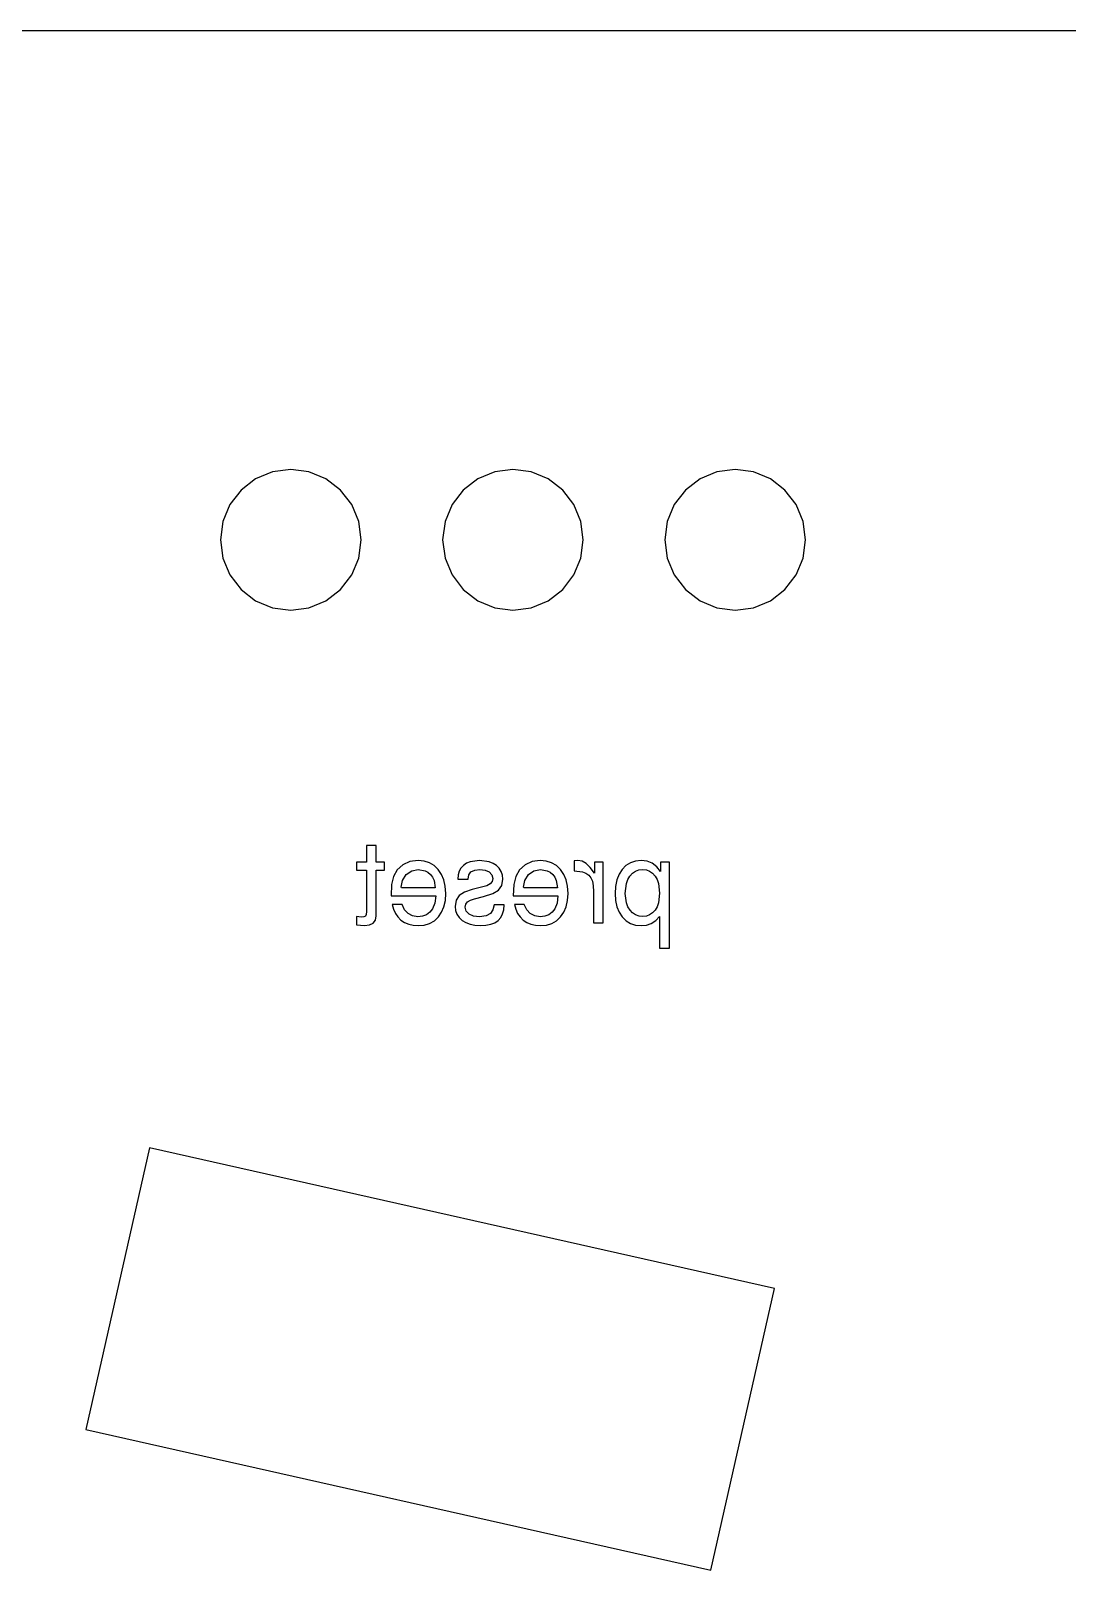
# Model space of a CAD drawing. Header units: metres. Extents: x -935 to 1094, y -1273 to 224.
# Drawn here: x 365.1 to 421, y 127.1 to 210.2 of the extents above; entities that cross this region are included whole.
import ezdxf

# ---------------------------------------------------------------- set-up
doc = ezdxf.new("R2010")
doc.units = ezdxf.units.M

msp = doc.modelspace()

# ---------------------------------------------------------------- linework, layer by layer
at = {"layer": 'Layer0'}
for p, q in [((536.3, 210.238), (115.907, 210.238)), ((378.12, 186.407), (377.204, 186.028)), ((379.103, 186.537), (378.12, 186.407)), ((380.087, 186.407), (379.103, 186.537)), ((381.003, 186.028), (380.087, 186.407)), ((390.12, 186.407), (389.204, 186.028)), ((391.103, 186.537), (390.12, 186.407)), ((392.087, 186.407), (391.103, 186.537)), ((393.003, 186.028), (392.087, 186.407)), ((402.12, 186.407), (401.204, 186.028)), ((403.103, 186.537), (402.12, 186.407)), ((404.087, 186.407), (403.103, 186.537)), ((405.003, 186.028), (404.087, 186.407)), ((377.204, 186.028), (376.418, 185.424)), ((381.789, 185.424), (381.003, 186.028)), ((389.204, 186.028), (388.418, 185.424)), ((393.789, 185.424), (393.003, 186.028)), ((401.204, 186.028), (400.418, 185.424)), ((405.789, 185.424), (405.003, 186.028)), ((375.814, 184.638), (375.435, 183.722)), ((376.418, 185.424), (375.814, 184.638)), ((382.393, 184.638), (381.789, 185.424)), ((382.772, 183.722), (382.393, 184.638)), ((387.814, 184.638), (387.435, 183.722)), ((388.418, 185.424), (387.814, 184.638)), ((394.393, 184.638), (393.789, 185.424)), ((394.772, 183.722), (394.393, 184.638)), ((399.814, 184.638), (399.435, 183.722)), ((400.418, 185.424), (399.814, 184.638)), ((406.393, 184.638), (405.789, 185.424)), ((406.772, 183.722), (406.393, 184.638)), ((375.435, 183.722), (375.305, 182.738)), ((382.902, 182.738), (382.772, 183.722)), ((387.435, 183.722), (387.305, 182.738)), ((394.902, 182.738), (394.772, 183.722)), ((399.435, 183.722), (399.305, 182.738)), ((406.902, 182.738), (406.772, 183.722)), ((375.305, 182.738), (375.435, 181.755)), ((382.772, 181.755), (382.902, 182.738)), ((387.305, 182.738), (387.435, 181.755)), ((394.772, 181.755), (394.902, 182.738)), ((399.305, 182.738), (399.435, 181.755)), ((406.772, 181.755), (406.902, 182.738)), ((375.435, 181.755), (375.814, 180.839)), ((382.393, 180.839), (382.772, 181.755)), ((387.435, 181.755), (387.814, 180.839)), ((394.393, 180.839), (394.772, 181.755)), ((399.435, 181.755), (399.814, 180.839)), ((406.393, 180.839), (406.772, 181.755)), ((375.814, 180.839), (376.418, 180.053)), ((381.789, 180.053), (382.393, 180.839)), ((387.814, 180.839), (388.418, 180.053)), ((393.789, 180.053), (394.393, 180.839)), ((399.814, 180.839), (400.418, 180.053)), ((405.789, 180.053), (406.393, 180.839)), ((376.418, 180.053), (377.204, 179.449)), ((381.003, 179.449), (381.789, 180.053)), ((388.418, 180.053), (389.204, 179.449)), ((393.003, 179.449), (393.789, 180.053)), ((400.418, 180.053), (401.204, 179.449)), ((405.003, 179.449), (405.789, 180.053)), ((377.204, 179.449), (378.12, 179.07)), ((378.12, 179.07), (379.103, 178.94)), ((379.103, 178.94), (380.087, 179.07)), ((380.087, 179.07), (381.003, 179.449)), ((389.204, 179.449), (390.12, 179.07)), ((390.12, 179.07), (391.103, 178.94)), ((391.103, 178.94), (392.087, 179.07)), ((392.087, 179.07), (393.003, 179.449)), ((401.204, 179.449), (402.12, 179.07)), ((402.12, 179.07), (403.103, 178.94)), ((403.103, 178.94), (404.087, 179.07)), ((404.087, 179.07), (405.003, 179.449)), ((371.47, 149.895), (368.041, 134.677)), ((405.224, 142.289), (371.47, 149.895)), ((401.794, 127.07), (405.224, 142.289)), ((368.041, 134.677), (401.794, 127.07))]:
    msp.add_line(p, q, dxfattribs=at)
at = {"layer": 'preset'}
for p, q in [((383.718, 166.218), (383.199, 166.218)), ((383.199, 166.218), (383.199, 165.316)), ((383.718, 166.218, 0.2), (383.199, 166.218, 0.2)), ((383.199, 166.218, 0.2), (383.199, 165.316, 0.2)), ((383.199, 166.218), (383.199, 166.218, 0.2)), ((383.718, 165.316), (383.718, 166.218)), ((383.718, 165.316, 0.2), (383.718, 166.218, 0.2)), ((383.718, 166.218), (383.718, 166.218, 0.2)), ((382.659, 165.316), (382.659, 164.892)), ((383.199, 165.316), (382.659, 165.316)), ((382.659, 165.316, 0.2), (382.659, 164.892, 0.2)), ((383.199, 165.316, 0.2), (382.659, 165.316, 0.2)), ((382.659, 165.316), (382.659, 165.316, 0.2)), ((382.659, 164.892), (383.199, 164.892)), ((382.659, 164.892, 0.2), (383.199, 164.892, 0.2)), ((382.659, 164.892), (382.659, 164.892, 0.2)), ((383.199, 165.316), (383.199, 165.316, 0.2)), ((383.199, 164.892), (383.199, 162.649)), ((383.199, 164.892, 0.2), (383.199, 162.649, 0.2)), ((383.199, 164.892), (383.199, 164.892, 0.2)), ((384.161, 165.316), (383.718, 165.316)), ((384.161, 165.316, 0.2), (383.718, 165.316, 0.2)), ((383.718, 165.316), (383.718, 165.316, 0.2)), ((383.718, 162.416), (383.718, 164.892)), ((383.718, 164.892), (384.161, 164.892)), ((383.718, 162.416, 0.2), (383.718, 164.892, 0.2)), ((383.718, 164.892, 0.2), (384.161, 164.892, 0.2)), ((383.718, 164.892), (383.718, 164.892, 0.2)), ((384.161, 164.892), (384.161, 165.316)), ((384.161, 164.892, 0.2), (384.161, 165.316, 0.2)), ((384.161, 165.316), (384.161, 165.316, 0.2)), ((384.161, 164.892), (384.161, 164.892, 0.2)), ((384.855, 164.906), (384.649, 164.549)), ((384.855, 164.906, 0.2), (384.649, 164.549, 0.2)), ((385.159, 165.179), (384.855, 164.906)), ((385.159, 165.179, 0.2), (384.855, 164.906, 0.2)), ((384.855, 164.906), (384.855, 164.906, 0.2)), ((385.539, 165.353), (385.159, 165.179)), ((385.539, 165.353, 0.2), (385.159, 165.179, 0.2)), ((385.159, 165.179), (385.159, 165.179, 0.2)), ((385.339, 164.651), (385.634, 164.86)), ((385.339, 164.651, 0.2), (385.634, 164.86, 0.2)), ((385.975, 165.41), (385.539, 165.353)), ((385.975, 165.41, 0.2), (385.539, 165.353, 0.2)), ((385.539, 165.353), (385.539, 165.353, 0.2)), ((385.634, 164.86), (385.99, 164.929)), ((385.634, 164.86, 0.2), (385.99, 164.929, 0.2)), ((385.634, 164.86), (385.634, 164.86, 0.2)), ((386.299, 165.38), (385.975, 165.41)), ((386.299, 165.38, 0.2), (385.975, 165.41, 0.2)), ((385.975, 165.41), (385.975, 165.41, 0.2)), ((385.99, 164.929), (386.353, 164.861)), ((385.99, 164.929, 0.2), (386.353, 164.861, 0.2)), ((385.99, 164.929), (385.99, 164.929, 0.2)), ((386.588, 165.289), (386.299, 165.38)), ((386.588, 165.289, 0.2), (386.299, 165.38, 0.2)), ((386.299, 165.38), (386.299, 165.38, 0.2)), ((386.353, 164.861), (386.509, 164.776)), ((386.353, 164.861, 0.2), (386.509, 164.776, 0.2)), ((386.353, 164.861), (386.353, 164.861, 0.2)), ((386.509, 164.776), (386.647, 164.657)), ((386.509, 164.776, 0.2), (386.647, 164.657, 0.2)), ((386.509, 164.776), (386.509, 164.776, 0.2)), ((386.844, 165.138), (386.588, 165.289)), ((386.844, 165.138, 0.2), (386.588, 165.289, 0.2)), ((386.588, 165.289), (386.588, 165.289, 0.2)), ((387.066, 164.926), (386.844, 165.138)), ((387.066, 164.926, 0.2), (386.844, 165.138, 0.2)), ((386.844, 165.138), (386.844, 165.138, 0.2)), ((387.245, 164.664), (387.066, 164.926)), ((387.245, 164.664, 0.2), (387.066, 164.926, 0.2)), ((387.066, 164.926), (387.066, 164.926, 0.2)), ((388.196, 164.831), (388.139, 164.631)), ((388.196, 164.831, 0.2), (388.139, 164.631, 0.2)), ((388.292, 165.003), (388.196, 164.831)), ((388.292, 165.003, 0.2), (388.196, 164.831, 0.2)), ((388.196, 164.831), (388.196, 164.831, 0.2)), ((388.426, 165.148), (388.292, 165.003)), ((388.426, 165.148, 0.2), (388.292, 165.003, 0.2)), ((388.292, 165.003), (388.292, 165.003, 0.2)), ((388.596, 165.263), (388.426, 165.148)), ((388.596, 165.263, 0.2), (388.426, 165.148, 0.2)), ((388.426, 165.148), (388.426, 165.148, 0.2)), ((388.798, 165.345), (388.596, 165.263)), ((388.798, 165.345, 0.2), (388.596, 165.263, 0.2)), ((388.596, 165.263), (388.596, 165.263, 0.2)), ((388.715, 164.634), (388.836, 164.798)), ((388.715, 164.634, 0.2), (388.836, 164.798, 0.2)), ((389.302, 165.41), (388.798, 165.345)), ((389.302, 165.41, 0.2), (388.798, 165.345, 0.2)), ((388.798, 165.345), (388.798, 165.345, 0.2)), ((388.836, 164.798), (389.036, 164.896)), ((388.836, 164.798, 0.2), (389.036, 164.896, 0.2)), ((388.836, 164.798), (388.836, 164.798, 0.2)), ((389.036, 164.896), (389.317, 164.929)), ((389.036, 164.896, 0.2), (389.317, 164.929, 0.2)), ((389.036, 164.896), (389.036, 164.896, 0.2)), ((389.814, 165.342), (389.302, 165.41)), ((389.814, 165.342, 0.2), (389.302, 165.41, 0.2)), ((389.302, 165.41), (389.302, 165.41, 0.2)), ((389.317, 164.929), (389.604, 164.895)), ((389.317, 164.929, 0.2), (389.604, 164.895, 0.2)), ((389.317, 164.929), (389.317, 164.929, 0.2)), ((389.604, 164.895), (389.826, 164.795)), ((389.604, 164.895, 0.2), (389.826, 164.795, 0.2)), ((389.604, 164.895), (389.604, 164.895, 0.2)), ((390.029, 165.257), (389.814, 165.342)), ((390.029, 165.257, 0.2), (389.814, 165.342, 0.2)), ((389.814, 165.342), (389.814, 165.342, 0.2)), ((389.826, 164.795), (389.968, 164.638)), ((389.826, 164.795, 0.2), (389.968, 164.638, 0.2)), ((389.826, 164.795), (389.826, 164.795, 0.2)), ((390.215, 165.139), (390.029, 165.257)), ((390.215, 165.139, 0.2), (390.029, 165.257, 0.2)), ((390.029, 165.257), (390.029, 165.257, 0.2)), ((390.365, 164.991), (390.215, 165.139)), ((390.365, 164.991, 0.2), (390.215, 165.139, 0.2)), ((390.215, 165.139), (390.215, 165.139, 0.2)), ((390.473, 164.82), (390.365, 164.991)), ((390.473, 164.82, 0.2), (390.365, 164.991, 0.2)), ((390.365, 164.991), (390.365, 164.991, 0.2)), ((390.537, 164.627), (390.473, 164.82)), ((390.537, 164.627, 0.2), (390.473, 164.82, 0.2)), ((390.473, 164.82), (390.473, 164.82, 0.2)), ((391.457, 164.906), (391.252, 164.549)), ((391.457, 164.906, 0.2), (391.252, 164.549, 0.2)), ((391.761, 165.179), (391.457, 164.906)), ((391.761, 165.179, 0.2), (391.457, 164.906, 0.2)), ((391.457, 164.906), (391.457, 164.906, 0.2)), ((392.142, 165.353), (391.761, 165.179)), ((392.142, 165.353, 0.2), (391.761, 165.179, 0.2)), ((391.761, 165.179), (391.761, 165.179, 0.2)), ((391.941, 164.651), (392.237, 164.86)), ((391.941, 164.651, 0.2), (392.237, 164.86, 0.2)), ((392.577, 165.41), (392.142, 165.353)), ((392.577, 165.41, 0.2), (392.142, 165.353, 0.2)), ((392.142, 165.353), (392.142, 165.353, 0.2)), ((392.237, 164.86), (392.593, 164.929)), ((392.237, 164.86, 0.2), (392.593, 164.929, 0.2)), ((392.237, 164.86), (392.237, 164.86, 0.2)), ((392.901, 165.38), (392.577, 165.41)), ((392.901, 165.38, 0.2), (392.577, 165.41, 0.2)), ((392.577, 165.41), (392.577, 165.41, 0.2)), ((392.593, 164.929), (392.956, 164.861)), ((392.593, 164.929, 0.2), (392.956, 164.861, 0.2)), ((392.593, 164.929), (392.593, 164.929, 0.2)), ((393.191, 165.289), (392.901, 165.38)), ((393.191, 165.289, 0.2), (392.901, 165.38, 0.2)), ((392.901, 165.38), (392.901, 165.38, 0.2)), ((392.956, 164.861), (393.112, 164.776)), ((392.956, 164.861, 0.2), (393.112, 164.776, 0.2)), ((392.956, 164.861), (392.956, 164.861, 0.2)), ((393.112, 164.776), (393.25, 164.657)), ((393.112, 164.776, 0.2), (393.25, 164.657, 0.2)), ((393.112, 164.776), (393.112, 164.776, 0.2)), ((393.447, 165.138), (393.191, 165.289)), ((393.447, 165.138, 0.2), (393.191, 165.289, 0.2)), ((393.191, 165.289), (393.191, 165.289, 0.2)), ((393.669, 164.926), (393.447, 165.138)), ((393.669, 164.926, 0.2), (393.447, 165.138, 0.2)), ((393.447, 165.138), (393.447, 165.138, 0.2)), ((393.848, 164.664), (393.669, 164.926)), ((393.848, 164.664, 0.2), (393.669, 164.926, 0.2)), ((393.669, 164.926), (393.669, 164.926, 0.2)), ((394.605, 165.41), (394.405, 165.392)), ((394.605, 165.41, 0.2), (394.405, 165.392, 0.2)), ((394.405, 165.392), (394.405, 164.855)), ((394.405, 165.392, 0.2), (394.405, 164.855, 0.2)), ((394.405, 165.392), (394.405, 165.392, 0.2)), ((394.405, 164.855), (394.864, 164.797)), ((394.405, 164.855, 0.2), (394.864, 164.797, 0.2)), ((394.405, 164.855), (394.405, 164.855, 0.2)), ((394.845, 165.371), (394.605, 165.41)), ((394.845, 165.371, 0.2), (394.605, 165.41, 0.2)), ((394.605, 165.41), (394.605, 165.41, 0.2)), ((395.064, 165.251), (394.845, 165.371)), ((395.064, 165.251, 0.2), (394.845, 165.371, 0.2)), ((394.845, 165.371), (394.845, 165.371, 0.2)), ((394.864, 164.797), (395.045, 164.724)), ((394.864, 164.797, 0.2), (395.045, 164.724, 0.2)), ((394.864, 164.797), (394.864, 164.797, 0.2)), ((395.045, 164.724), (395.192, 164.623)), ((395.045, 164.724, 0.2), (395.192, 164.623, 0.2)), ((395.045, 164.724), (395.045, 164.724, 0.2)), ((395.277, 165.04), (395.064, 165.251)), ((395.277, 165.04, 0.2), (395.064, 165.251, 0.2)), ((395.064, 165.251), (395.064, 165.251, 0.2)), ((395.499, 164.724), (395.277, 165.04)), ((395.499, 164.724, 0.2), (395.277, 165.04, 0.2)), ((395.277, 165.04), (395.277, 165.04, 0.2)), ((395.98, 165.316), (395.499, 165.316)), ((395.499, 165.316), (395.499, 164.724)), ((395.98, 165.316, 0.2), (395.499, 165.316, 0.2)), ((395.499, 165.316, 0.2), (395.499, 164.724, 0.2)), ((395.499, 165.316), (395.499, 165.316, 0.2)), ((395.499, 164.724), (395.499, 164.724, 0.2)), ((395.98, 162.04), (395.98, 165.316)), ((395.98, 162.04, 0.2), (395.98, 165.316, 0.2)), ((395.98, 165.316), (395.98, 165.316, 0.2)), ((396.995, 164.929), (396.83, 164.666)), ((396.995, 164.929, 0.2), (396.83, 164.666, 0.2)), ((397.201, 165.139), (396.995, 164.929)), ((397.201, 165.139, 0.2), (396.995, 164.929, 0.2)), ((396.995, 164.929), (396.995, 164.929, 0.2)), ((397.441, 165.29), (397.201, 165.139)), ((397.441, 165.29, 0.2), (397.201, 165.139, 0.2)), ((397.201, 165.139), (397.201, 165.139, 0.2)), ((397.42, 164.572), (397.561, 164.725)), ((397.42, 164.572, 0.2), (397.561, 164.725, 0.2)), ((397.715, 165.38), (397.441, 165.29)), ((397.715, 165.38, 0.2), (397.441, 165.29, 0.2)), ((397.441, 165.29), (397.441, 165.29, 0.2)), ((397.561, 164.725), (397.723, 164.834)), ((397.561, 164.725, 0.2), (397.723, 164.834, 0.2)), ((397.561, 164.725), (397.561, 164.725, 0.2)), ((398.023, 165.41), (397.715, 165.38)), ((398.023, 165.41, 0.2), (397.715, 165.38, 0.2)), ((397.715, 165.38), (397.715, 165.38, 0.2)), ((397.723, 164.834), (397.906, 164.9)), ((397.723, 164.834, 0.2), (397.906, 164.9, 0.2)), ((397.723, 164.834), (397.723, 164.834, 0.2)), ((397.906, 164.9), (398.111, 164.922)), ((397.906, 164.9, 0.2), (398.111, 164.922, 0.2)), ((397.906, 164.9), (397.906, 164.9, 0.2)), ((398.342, 165.374), (398.023, 165.41)), ((398.342, 165.374, 0.2), (398.023, 165.41, 0.2)), ((398.023, 165.41), (398.023, 165.41, 0.2)), ((398.111, 164.922), (398.307, 164.9)), ((398.111, 164.922, 0.2), (398.307, 164.9, 0.2)), ((398.111, 164.922), (398.111, 164.922, 0.2)), ((398.307, 164.9), (398.483, 164.835)), ((398.307, 164.9, 0.2), (398.483, 164.835, 0.2)), ((398.307, 164.9), (398.307, 164.9, 0.2)), ((398.622, 165.263), (398.342, 165.374)), ((398.622, 165.263, 0.2), (398.342, 165.374, 0.2)), ((398.342, 165.374), (398.342, 165.374, 0.2)), ((398.483, 164.835), (398.638, 164.727)), ((398.483, 164.835, 0.2), (398.638, 164.727, 0.2)), ((398.483, 164.835), (398.483, 164.835, 0.2)), ((398.863, 165.079), (398.622, 165.263)), ((398.863, 165.079, 0.2), (398.622, 165.263, 0.2)), ((398.622, 165.263), (398.622, 165.263, 0.2)), ((398.638, 164.727), (398.773, 164.575)), ((398.638, 164.727, 0.2), (398.773, 164.575, 0.2)), ((398.638, 164.727), (398.638, 164.727, 0.2)), ((399.067, 164.822), (398.863, 165.079)), ((399.067, 164.822, 0.2), (398.863, 165.079, 0.2)), ((398.863, 165.079), (398.863, 165.079, 0.2)), ((399.548, 165.316), (399.067, 165.316)), ((399.067, 165.316), (399.067, 164.822)), ((399.548, 165.316, 0.2), (399.067, 165.316, 0.2)), ((399.067, 165.316, 0.2), (399.067, 164.822, 0.2)), ((399.067, 165.316), (399.067, 165.316, 0.2)), ((399.067, 164.822), (399.067, 164.822, 0.2)), ((399.548, 160.676), (399.548, 165.316)), ((399.548, 160.676, 0.2), (399.548, 165.316, 0.2)), ((399.548, 165.316), (399.548, 165.316, 0.2)), ((384.551, 164.116), (384.518, 163.506)), ((384.551, 164.116, 0.2), (384.518, 163.506, 0.2)), ((384.649, 164.549), (384.551, 164.116)), ((384.649, 164.549, 0.2), (384.551, 164.116, 0.2)), ((384.551, 164.116), (384.551, 164.116, 0.2)), ((384.649, 164.549), (384.649, 164.549, 0.2)), ((385.073, 163.967), (385.14, 164.341)), ((385.073, 163.967, 0.2), (385.14, 164.341, 0.2)), ((385.079, 163.93), (385.073, 163.967)), ((385.079, 163.93, 0.2), (385.073, 163.967, 0.2)), ((385.073, 163.967), (385.073, 163.967, 0.2)), ((386.907, 163.93), (385.079, 163.93)), ((386.907, 163.93, 0.2), (385.079, 163.93, 0.2)), ((385.079, 163.93), (385.079, 163.93, 0.2)), ((385.14, 164.341), (385.339, 164.651)), ((385.14, 164.341, 0.2), (385.339, 164.651, 0.2)), ((385.14, 164.341), (385.14, 164.341, 0.2)), ((385.339, 164.651), (385.339, 164.651, 0.2)), ((386.647, 164.657), (386.761, 164.51)), ((386.647, 164.657, 0.2), (386.761, 164.51, 0.2)), ((386.647, 164.657), (386.647, 164.657, 0.2)), ((386.761, 164.51), (386.842, 164.34)), ((386.761, 164.51, 0.2), (386.842, 164.34, 0.2)), ((386.761, 164.51), (386.761, 164.51, 0.2)), ((386.842, 164.34), (386.907, 163.93)), ((386.842, 164.34, 0.2), (386.907, 163.93, 0.2)), ((386.842, 164.34), (386.842, 164.34, 0.2)), ((386.907, 163.93), (386.907, 163.93, 0.2)), ((387.373, 164.361), (387.245, 164.664)), ((387.373, 164.361, 0.2), (387.245, 164.664, 0.2)), ((387.245, 164.664), (387.245, 164.664, 0.2)), ((387.45, 164.018), (387.373, 164.361)), ((387.45, 164.018, 0.2), (387.373, 164.361, 0.2)), ((387.373, 164.361), (387.373, 164.361, 0.2)), ((387.476, 163.635), (387.45, 164.018)), ((387.476, 163.635, 0.2), (387.45, 164.018, 0.2)), ((387.45, 164.018), (387.45, 164.018, 0.2)), ((388.139, 164.631), (388.12, 164.404)), ((388.139, 164.631, 0.2), (388.12, 164.404, 0.2)), ((388.12, 164.404), (388.675, 164.404)), ((388.12, 164.404, 0.2), (388.675, 164.404, 0.2)), ((388.12, 164.404), (388.12, 164.404, 0.2)), ((388.139, 164.631), (388.139, 164.631, 0.2)), ((388.908, 163.848), (388.487, 163.705)), ((388.908, 163.848, 0.2), (388.487, 163.705, 0.2)), ((388.675, 164.404), (388.715, 164.634)), ((388.675, 164.404, 0.2), (388.715, 164.634, 0.2)), ((388.675, 164.404), (388.675, 164.404, 0.2)), ((388.715, 164.634), (388.715, 164.634, 0.2)), ((389.408, 163.966), (388.908, 163.848)), ((389.408, 163.966, 0.2), (388.908, 163.848, 0.2)), ((388.908, 163.848), (388.908, 163.848, 0.2)), ((389.683, 164.05), (389.408, 163.966)), ((389.683, 164.05, 0.2), (389.408, 163.966, 0.2)), ((389.408, 163.966), (389.408, 163.966, 0.2)), ((389.871, 164.151), (389.683, 164.05)), ((389.871, 164.151, 0.2), (389.683, 164.05, 0.2)), ((389.683, 164.05), (389.683, 164.05, 0.2)), ((389.979, 164.277), (389.871, 164.151)), ((389.979, 164.277, 0.2), (389.871, 164.151, 0.2)), ((389.871, 164.151), (389.871, 164.151, 0.2)), ((389.968, 164.638), (390.015, 164.435)), ((389.968, 164.638, 0.2), (390.015, 164.435, 0.2)), ((389.968, 164.638), (389.968, 164.638, 0.2)), ((390.015, 164.435), (389.979, 164.277)), ((390.015, 164.435, 0.2), (389.979, 164.277, 0.2)), ((389.979, 164.277), (389.979, 164.277, 0.2)), ((390.015, 164.435), (390.015, 164.435, 0.2)), ((390.33, 163.813), (390.502, 164.067)), ((390.33, 163.813, 0.2), (390.502, 164.067, 0.2)), ((390.502, 164.067), (390.559, 164.41)), ((390.502, 164.067, 0.2), (390.559, 164.41, 0.2)), ((390.502, 164.067), (390.502, 164.067, 0.2)), ((390.559, 164.41), (390.537, 164.627)), ((390.559, 164.41, 0.2), (390.537, 164.627, 0.2)), ((390.537, 164.627), (390.537, 164.627, 0.2)), ((390.559, 164.41), (390.559, 164.41, 0.2)), ((391.153, 164.116), (391.12, 163.506)), ((391.153, 164.116, 0.2), (391.12, 163.506, 0.2)), ((391.252, 164.549), (391.153, 164.116)), ((391.252, 164.549, 0.2), (391.153, 164.116, 0.2)), ((391.153, 164.116), (391.153, 164.116, 0.2)), ((391.252, 164.549), (391.252, 164.549, 0.2)), ((391.676, 163.967), (391.742, 164.341)), ((391.676, 163.967, 0.2), (391.742, 164.341, 0.2)), ((391.682, 163.93), (391.676, 163.967)), ((391.682, 163.93, 0.2), (391.676, 163.967, 0.2)), ((391.676, 163.967), (391.676, 163.967, 0.2)), ((393.509, 163.93), (391.682, 163.93)), ((393.509, 163.93, 0.2), (391.682, 163.93, 0.2)), ((391.682, 163.93), (391.682, 163.93, 0.2)), ((391.742, 164.341), (391.941, 164.651)), ((391.742, 164.341, 0.2), (391.941, 164.651, 0.2)), ((391.742, 164.341), (391.742, 164.341, 0.2)), ((391.941, 164.651), (391.941, 164.651, 0.2)), ((393.25, 164.657), (393.363, 164.51)), ((393.25, 164.657, 0.2), (393.363, 164.51, 0.2)), ((393.25, 164.657), (393.25, 164.657, 0.2)), ((393.363, 164.51), (393.444, 164.34)), ((393.363, 164.51, 0.2), (393.444, 164.34, 0.2)), ((393.363, 164.51), (393.363, 164.51, 0.2)), ((393.444, 164.34), (393.509, 163.93)), ((393.444, 164.34, 0.2), (393.509, 163.93, 0.2)), ((393.444, 164.34), (393.444, 164.34, 0.2)), ((393.509, 163.93), (393.509, 163.93, 0.2)), ((393.976, 164.361), (393.848, 164.664)), ((393.976, 164.361, 0.2), (393.848, 164.664, 0.2)), ((393.848, 164.664), (393.848, 164.664, 0.2)), ((394.053, 164.018), (393.976, 164.361)), ((394.053, 164.018, 0.2), (393.976, 164.361, 0.2)), ((393.976, 164.361), (393.976, 164.361, 0.2)), ((394.078, 163.635), (394.053, 164.018)), ((394.078, 163.635, 0.2), (394.053, 164.018, 0.2)), ((394.053, 164.018), (394.053, 164.018, 0.2)), ((395.192, 164.623), (395.307, 164.481)), ((395.192, 164.623, 0.2), (395.307, 164.481, 0.2)), ((395.192, 164.623), (395.192, 164.623, 0.2)), ((395.307, 164.481), (395.389, 164.288)), ((395.307, 164.481, 0.2), (395.389, 164.288, 0.2)), ((395.307, 164.481), (395.307, 164.481, 0.2)), ((395.389, 164.288), (395.438, 164.042)), ((395.389, 164.288, 0.2), (395.438, 164.042, 0.2)), ((395.389, 164.288), (395.389, 164.288, 0.2)), ((395.438, 164.042), (395.455, 163.745)), ((395.438, 164.042, 0.2), (395.455, 163.745, 0.2)), ((395.438, 164.042), (395.438, 164.042, 0.2)), ((396.641, 164.012), (396.617, 163.621)), ((396.641, 164.012, 0.2), (396.617, 163.621, 0.2)), ((396.712, 164.361), (396.641, 164.012)), ((396.712, 164.361, 0.2), (396.641, 164.012, 0.2)), ((396.641, 164.012), (396.641, 164.012, 0.2)), ((396.83, 164.666), (396.712, 164.361)), ((396.83, 164.666, 0.2), (396.712, 164.361, 0.2)), ((396.712, 164.361), (396.712, 164.361, 0.2)), ((396.83, 164.666), (396.83, 164.666, 0.2)), ((397.161, 163.633), (397.226, 164.162)), ((397.161, 163.633, 0.2), (397.226, 164.162, 0.2)), ((397.226, 164.162), (397.307, 164.382)), ((397.226, 164.162, 0.2), (397.307, 164.382, 0.2)), ((397.226, 164.162), (397.226, 164.162, 0.2)), ((397.307, 164.382), (397.42, 164.572)), ((397.307, 164.382, 0.2), (397.42, 164.572, 0.2)), ((397.307, 164.382), (397.307, 164.382, 0.2)), ((397.42, 164.572), (397.42, 164.572, 0.2)), ((398.773, 164.575), (398.883, 164.387)), ((398.773, 164.575, 0.2), (398.883, 164.387, 0.2)), ((398.773, 164.575), (398.773, 164.575, 0.2)), ((398.883, 164.387), (398.961, 164.171)), ((398.883, 164.387, 0.2), (398.961, 164.171, 0.2)), ((398.883, 164.387), (398.883, 164.387, 0.2)), ((398.961, 164.171), (399.023, 163.652)), ((398.961, 164.171, 0.2), (399.023, 163.652, 0.2)), ((398.961, 164.171), (398.961, 164.171, 0.2)), ((384.518, 163.506), (386.932, 163.506)), ((384.518, 163.506, 0.2), (386.932, 163.506, 0.2)), ((384.518, 163.506), (384.518, 163.506, 0.2)), ((385.111, 163.036), (384.586, 163.036)), ((384.586, 163.036), (384.653, 162.782)), ((385.111, 163.036, 0.2), (384.586, 163.036, 0.2)), ((384.586, 163.036, 0.2), (384.653, 162.782, 0.2)), ((384.586, 163.036), (384.586, 163.036, 0.2)), ((385.247, 162.748), (385.111, 163.036)), ((385.247, 162.748, 0.2), (385.111, 163.036, 0.2)), ((385.111, 163.036), (385.111, 163.036, 0.2)), ((386.889, 163.105), (386.762, 162.804)), ((386.889, 163.105, 0.2), (386.762, 162.804, 0.2)), ((386.932, 163.506), (386.889, 163.105)), ((386.932, 163.506, 0.2), (386.889, 163.105, 0.2)), ((386.889, 163.105), (386.889, 163.105, 0.2)), ((386.932, 163.506), (386.932, 163.506, 0.2)), ((387.376, 162.914), (387.451, 163.253)), ((387.376, 162.914, 0.2), (387.451, 163.253, 0.2)), ((387.451, 163.253), (387.476, 163.635)), ((387.451, 163.253, 0.2), (387.476, 163.635, 0.2)), ((387.451, 163.253), (387.451, 163.253, 0.2)), ((387.476, 163.635), (387.476, 163.635, 0.2)), ((388.037, 163.261), (387.982, 162.935)), ((388.037, 163.261, 0.2), (387.982, 162.935, 0.2)), ((388.201, 163.513), (388.037, 163.261)), ((388.201, 163.513, 0.2), (388.037, 163.261, 0.2)), ((388.037, 163.261), (388.037, 163.261, 0.2)), ((388.487, 163.705), (388.201, 163.513)), ((388.487, 163.705, 0.2), (388.201, 163.513, 0.2)), ((388.201, 163.513), (388.201, 163.513, 0.2)), ((388.487, 163.705), (388.487, 163.705, 0.2)), ((388.526, 162.891), (388.556, 163.054)), ((388.526, 162.891, 0.2), (388.556, 163.054, 0.2)), ((388.556, 163.054), (388.645, 163.179)), ((388.556, 163.054, 0.2), (388.645, 163.179, 0.2)), ((388.556, 163.054), (388.556, 163.054, 0.2)), ((388.645, 163.179), (388.801, 163.274)), ((388.645, 163.179, 0.2), (388.801, 163.274, 0.2)), ((388.645, 163.179), (388.645, 163.179, 0.2)), ((388.801, 163.274), (389.033, 163.347)), ((388.801, 163.274, 0.2), (389.033, 163.347, 0.2)), ((388.801, 163.274), (388.801, 163.274, 0.2)), ((389.033, 163.347), (389.52, 163.466)), ((389.033, 163.347, 0.2), (389.52, 163.466, 0.2)), ((389.033, 163.347), (389.033, 163.347, 0.2)), ((389.52, 163.466), (390.014, 163.622)), ((389.52, 163.466, 0.2), (390.014, 163.622, 0.2)), ((389.52, 163.466), (389.52, 163.466, 0.2)), ((390.014, 163.622), (390.33, 163.813)), ((390.014, 163.622, 0.2), (390.33, 163.813, 0.2)), ((390.014, 163.622), (390.014, 163.622, 0.2)), ((390.09, 163.016), (390.02, 162.753)), ((390.09, 163.016, 0.2), (390.02, 162.753, 0.2)), ((390.621, 163.016), (390.09, 163.016)), ((390.621, 163.016, 0.2), (390.09, 163.016, 0.2)), ((390.09, 163.016), (390.09, 163.016, 0.2)), ((390.33, 163.813), (390.33, 163.813, 0.2)), ((390.601, 162.754), (390.621, 163.016)), ((390.601, 162.754, 0.2), (390.621, 163.016, 0.2)), ((390.621, 163.016), (390.621, 163.016, 0.2)), ((391.12, 163.506), (393.534, 163.506)), ((391.12, 163.506, 0.2), (393.534, 163.506, 0.2)), ((391.12, 163.506), (391.12, 163.506, 0.2)), ((391.713, 163.036), (391.189, 163.036)), ((391.189, 163.036), (391.256, 162.782)), ((391.713, 163.036, 0.2), (391.189, 163.036, 0.2)), ((391.189, 163.036, 0.2), (391.256, 162.782, 0.2)), ((391.189, 163.036), (391.189, 163.036, 0.2)), ((391.849, 162.748), (391.713, 163.036)), ((391.849, 162.748, 0.2), (391.713, 163.036, 0.2)), ((391.713, 163.036), (391.713, 163.036, 0.2)), ((393.492, 163.105), (393.365, 162.804)), ((393.492, 163.105, 0.2), (393.365, 162.804, 0.2)), ((393.534, 163.506), (393.492, 163.105)), ((393.534, 163.506, 0.2), (393.492, 163.105, 0.2)), ((393.492, 163.105), (393.492, 163.105, 0.2)), ((393.534, 163.506), (393.534, 163.506, 0.2)), ((393.978, 162.914), (394.053, 163.253)), ((393.978, 162.914, 0.2), (394.053, 163.253, 0.2)), ((394.053, 163.253), (394.078, 163.635)), ((394.053, 163.253, 0.2), (394.078, 163.635, 0.2)), ((394.053, 163.253), (394.053, 163.253, 0.2)), ((394.078, 163.635), (394.078, 163.635, 0.2)), ((395.455, 163.745), (395.455, 162.04)), ((395.455, 163.745, 0.2), (395.455, 162.04, 0.2)), ((395.455, 163.745), (395.455, 163.745, 0.2)), ((396.617, 163.621), (396.641, 163.249)), ((396.617, 163.621, 0.2), (396.641, 163.249, 0.2)), ((396.617, 163.621), (396.617, 163.621, 0.2)), ((396.641, 163.249), (396.713, 162.916)), ((396.641, 163.249, 0.2), (396.713, 162.916, 0.2)), ((396.641, 163.249), (396.641, 163.249, 0.2)), ((397.227, 163.129), (397.161, 163.633)), ((397.227, 163.129, 0.2), (397.161, 163.633, 0.2)), ((397.161, 163.633), (397.161, 163.633, 0.2)), ((397.309, 162.916), (397.227, 163.129)), ((397.309, 162.916, 0.2), (397.227, 163.129, 0.2)), ((397.227, 163.129), (397.227, 163.129, 0.2)), ((398.961, 163.134), (398.883, 162.917)), ((398.961, 163.134, 0.2), (398.883, 162.917, 0.2)), ((399.023, 163.652), (398.961, 163.134)), ((399.023, 163.652, 0.2), (398.961, 163.134, 0.2)), ((398.961, 163.134), (398.961, 163.134, 0.2)), ((399.023, 163.652), (399.023, 163.652, 0.2)), ((382.91, 162.355), (382.659, 162.38)), ((382.659, 162.38), (382.659, 161.941)), ((382.91, 162.355, 0.2), (382.659, 162.38, 0.2)), ((382.659, 162.38, 0.2), (382.659, 161.941, 0.2)), ((382.659, 162.38), (382.659, 162.38, 0.2)), ((383.052, 162.37), (382.91, 162.355)), ((383.052, 162.37, 0.2), (382.91, 162.355, 0.2)), ((382.91, 162.355), (382.91, 162.355, 0.2)), ((383.139, 162.414), (383.052, 162.37)), ((383.139, 162.414, 0.2), (383.052, 162.37, 0.2)), ((383.052, 162.37), (383.052, 162.37, 0.2)), ((383.184, 162.503), (383.139, 162.414)), ((383.184, 162.503, 0.2), (383.139, 162.414, 0.2)), ((383.139, 162.414), (383.139, 162.414, 0.2)), ((383.199, 162.649), (383.184, 162.503)), ((383.199, 162.649, 0.2), (383.184, 162.503, 0.2)), ((383.184, 162.503), (383.184, 162.503, 0.2)), ((383.199, 162.649), (383.199, 162.649, 0.2)), ((383.555, 162.031), (383.677, 162.195)), ((383.555, 162.031, 0.2), (383.677, 162.195, 0.2)), ((383.677, 162.195), (383.718, 162.416)), ((383.677, 162.195, 0.2), (383.718, 162.416, 0.2)), ((383.677, 162.195), (383.677, 162.195, 0.2)), ((383.718, 162.416), (383.718, 162.416, 0.2)), ((384.653, 162.782), (384.754, 162.557)), ((384.653, 162.782, 0.2), (384.754, 162.557, 0.2)), ((384.653, 162.782), (384.653, 162.782, 0.2)), ((384.754, 162.557), (384.888, 162.362)), ((384.754, 162.557, 0.2), (384.888, 162.362, 0.2)), ((384.754, 162.557), (384.754, 162.557, 0.2)), ((384.888, 162.362), (385.055, 162.197)), ((384.888, 162.362, 0.2), (385.055, 162.197, 0.2)), ((384.888, 162.362), (384.888, 162.362, 0.2)), ((385.055, 162.197), (385.252, 162.066)), ((385.055, 162.197, 0.2), (385.252, 162.066, 0.2)), ((385.055, 162.197), (385.055, 162.197, 0.2)), ((385.436, 162.543), (385.247, 162.748)), ((385.436, 162.543, 0.2), (385.247, 162.748, 0.2)), ((385.247, 162.748), (385.247, 162.748, 0.2)), ((385.677, 162.42), (385.436, 162.543)), ((385.677, 162.42, 0.2), (385.436, 162.543, 0.2)), ((385.436, 162.543), (385.436, 162.543, 0.2)), ((385.971, 162.378), (385.677, 162.42)), ((385.971, 162.378, 0.2), (385.677, 162.42, 0.2)), ((385.677, 162.42), (385.677, 162.42, 0.2)), ((386.216, 162.405), (385.971, 162.378)), ((386.216, 162.405, 0.2), (385.971, 162.378, 0.2)), ((385.971, 162.378), (385.971, 162.378, 0.2)), ((386.429, 162.485), (386.216, 162.405)), ((386.429, 162.485, 0.2), (386.216, 162.405, 0.2)), ((386.216, 162.405), (386.216, 162.405, 0.2)), ((386.611, 162.618), (386.429, 162.485)), ((386.611, 162.618, 0.2), (386.429, 162.485, 0.2)), ((386.429, 162.485), (386.429, 162.485, 0.2)), ((386.762, 162.804), (386.611, 162.618)), ((386.762, 162.804, 0.2), (386.611, 162.618, 0.2)), ((386.611, 162.618), (386.611, 162.618, 0.2)), ((386.762, 162.804), (386.762, 162.804, 0.2)), ((386.857, 162.159), (387.075, 162.363)), ((386.857, 162.159, 0.2), (387.075, 162.363, 0.2)), ((387.075, 162.363), (387.25, 162.617)), ((387.075, 162.363, 0.2), (387.25, 162.617, 0.2)), ((387.075, 162.363), (387.075, 162.363, 0.2)), ((387.25, 162.617), (387.376, 162.914)), ((387.25, 162.617, 0.2), (387.376, 162.914, 0.2)), ((387.25, 162.617), (387.25, 162.617, 0.2)), ((387.376, 162.914), (387.376, 162.914, 0.2)), ((387.982, 162.935), (388.005, 162.709)), ((387.982, 162.935, 0.2), (388.005, 162.709, 0.2)), ((387.982, 162.935), (387.982, 162.935, 0.2)), ((388.005, 162.709), (388.074, 162.508)), ((388.005, 162.709, 0.2), (388.074, 162.508, 0.2)), ((388.005, 162.709), (388.005, 162.709, 0.2)), ((388.074, 162.508), (388.19, 162.331)), ((388.074, 162.508, 0.2), (388.19, 162.331, 0.2)), ((388.074, 162.508), (388.074, 162.508, 0.2)), ((388.19, 162.331), (388.351, 162.178)), ((388.19, 162.331, 0.2), (388.351, 162.178, 0.2)), ((388.19, 162.331), (388.19, 162.331, 0.2)), ((388.351, 162.178), (388.551, 162.055)), ((388.351, 162.178, 0.2), (388.551, 162.055, 0.2)), ((388.351, 162.178), (388.351, 162.178, 0.2)), ((388.578, 162.682), (388.526, 162.891)), ((388.578, 162.682, 0.2), (388.526, 162.891, 0.2)), ((388.526, 162.891), (388.526, 162.891, 0.2)), ((388.736, 162.519), (388.578, 162.682)), ((388.736, 162.519, 0.2), (388.578, 162.682, 0.2)), ((388.578, 162.682), (388.578, 162.682, 0.2)), ((388.979, 162.414), (388.736, 162.519)), ((388.979, 162.414, 0.2), (388.736, 162.519, 0.2)), ((388.736, 162.519), (388.736, 162.519, 0.2)), ((389.289, 162.378), (388.979, 162.414)), ((389.289, 162.378, 0.2), (388.979, 162.414, 0.2)), ((388.979, 162.414), (388.979, 162.414, 0.2)), ((389.654, 162.421), (389.289, 162.378)), ((389.654, 162.421, 0.2), (389.289, 162.378, 0.2)), ((389.289, 162.378), (389.289, 162.378, 0.2)), ((389.886, 162.55), (389.654, 162.421)), ((389.886, 162.55, 0.2), (389.654, 162.421, 0.2)), ((389.654, 162.421), (389.654, 162.421, 0.2)), ((390.02, 162.753), (389.886, 162.55)), ((390.02, 162.753, 0.2), (389.886, 162.55, 0.2)), ((389.886, 162.55), (389.886, 162.55, 0.2)), ((390.02, 162.753), (390.02, 162.753, 0.2)), ((390.302, 162.177), (390.441, 162.334)), ((390.302, 162.177, 0.2), (390.441, 162.334, 0.2)), ((390.441, 162.334), (390.541, 162.527)), ((390.441, 162.334, 0.2), (390.541, 162.527, 0.2)), ((390.441, 162.334), (390.441, 162.334, 0.2)), ((390.541, 162.527), (390.601, 162.754)), ((390.541, 162.527, 0.2), (390.601, 162.754, 0.2)), ((390.541, 162.527), (390.541, 162.527, 0.2)), ((390.601, 162.754), (390.601, 162.754, 0.2)), ((391.256, 162.782), (391.356, 162.557)), ((391.256, 162.782, 0.2), (391.356, 162.557, 0.2)), ((391.256, 162.782), (391.256, 162.782, 0.2)), ((391.356, 162.557), (391.49, 162.362)), ((391.356, 162.557, 0.2), (391.49, 162.362, 0.2)), ((391.356, 162.557), (391.356, 162.557, 0.2)), ((391.49, 162.362), (391.658, 162.197)), ((391.49, 162.362, 0.2), (391.658, 162.197, 0.2)), ((391.49, 162.362), (391.49, 162.362, 0.2)), ((391.658, 162.197), (391.855, 162.066)), ((391.658, 162.197, 0.2), (391.855, 162.066, 0.2)), ((391.658, 162.197), (391.658, 162.197, 0.2)), ((392.038, 162.543), (391.849, 162.748)), ((392.038, 162.543, 0.2), (391.849, 162.748, 0.2)), ((391.849, 162.748), (391.849, 162.748, 0.2)), ((392.28, 162.42), (392.038, 162.543)), ((392.28, 162.42, 0.2), (392.038, 162.543, 0.2)), ((392.038, 162.543), (392.038, 162.543, 0.2)), ((392.574, 162.378), (392.28, 162.42)), ((392.574, 162.378, 0.2), (392.28, 162.42, 0.2)), ((392.28, 162.42), (392.28, 162.42, 0.2)), ((392.818, 162.405), (392.574, 162.378)), ((392.818, 162.405, 0.2), (392.574, 162.378, 0.2)), ((392.574, 162.378), (392.574, 162.378, 0.2)), ((393.032, 162.485), (392.818, 162.405)), ((393.032, 162.485, 0.2), (392.818, 162.405, 0.2)), ((392.818, 162.405), (392.818, 162.405, 0.2)), ((393.214, 162.618), (393.032, 162.485)), ((393.214, 162.618, 0.2), (393.032, 162.485, 0.2)), ((393.032, 162.485), (393.032, 162.485, 0.2)), ((393.365, 162.804), (393.214, 162.618)), ((393.365, 162.804, 0.2), (393.214, 162.618, 0.2)), ((393.214, 162.618), (393.214, 162.618, 0.2)), ((393.365, 162.804), (393.365, 162.804, 0.2)), ((393.46, 162.159), (393.678, 162.363)), ((393.46, 162.159, 0.2), (393.678, 162.363, 0.2)), ((393.678, 162.363), (393.853, 162.617)), ((393.678, 162.363, 0.2), (393.853, 162.617, 0.2)), ((393.678, 162.363), (393.678, 162.363, 0.2)), ((393.853, 162.617), (393.978, 162.914)), ((393.853, 162.617, 0.2), (393.978, 162.914, 0.2)), ((393.853, 162.617), (393.853, 162.617, 0.2)), ((393.978, 162.914), (393.978, 162.914, 0.2)), ((396.713, 162.916), (396.833, 162.622)), ((396.713, 162.916, 0.2), (396.833, 162.622, 0.2)), ((396.713, 162.916), (396.713, 162.916, 0.2)), ((396.833, 162.622), (397.002, 162.366)), ((396.833, 162.622, 0.2), (397.002, 162.366, 0.2)), ((396.833, 162.622), (396.833, 162.622, 0.2)), ((397.002, 162.366), (397.209, 162.16)), ((397.002, 162.366, 0.2), (397.209, 162.16, 0.2)), ((397.002, 162.366), (397.002, 162.366, 0.2)), ((397.424, 162.73), (397.309, 162.916)), ((397.424, 162.73, 0.2), (397.309, 162.916, 0.2)), ((397.309, 162.916), (397.309, 162.916, 0.2)), ((397.565, 162.578), (397.424, 162.73)), ((397.565, 162.578, 0.2), (397.424, 162.73, 0.2)), ((397.424, 162.73), (397.424, 162.73, 0.2)), ((397.727, 162.469), (397.565, 162.578)), ((397.727, 162.469, 0.2), (397.565, 162.578, 0.2)), ((397.565, 162.578), (397.565, 162.578, 0.2)), ((397.909, 162.404), (397.727, 162.469)), ((397.909, 162.404, 0.2), (397.727, 162.469, 0.2)), ((397.727, 162.469), (397.727, 162.469, 0.2)), ((398.111, 162.382), (397.909, 162.404)), ((398.111, 162.382, 0.2), (397.909, 162.404, 0.2)), ((397.909, 162.404), (397.909, 162.404, 0.2)), ((398.307, 162.404), (398.111, 162.382)), ((398.307, 162.404, 0.2), (398.111, 162.382, 0.2)), ((398.111, 162.382), (398.111, 162.382, 0.2)), ((398.483, 162.469), (398.307, 162.404)), ((398.483, 162.469, 0.2), (398.307, 162.404, 0.2)), ((398.307, 162.404), (398.307, 162.404, 0.2)), ((398.638, 162.578), (398.483, 162.469)), ((398.638, 162.578, 0.2), (398.483, 162.469, 0.2)), ((398.483, 162.469), (398.483, 162.469, 0.2)), ((398.773, 162.73), (398.638, 162.578)), ((398.773, 162.73, 0.2), (398.638, 162.578, 0.2)), ((398.638, 162.578), (398.638, 162.578, 0.2)), ((398.883, 162.917), (398.773, 162.73)), ((398.883, 162.917, 0.2), (398.773, 162.73, 0.2)), ((398.773, 162.73), (398.773, 162.73, 0.2)), ((398.81, 162.169), (399.023, 162.382)), ((398.81, 162.169, 0.2), (399.023, 162.382, 0.2)), ((398.883, 162.917), (398.883, 162.917, 0.2)), ((399.023, 162.382), (399.023, 160.676)), ((399.023, 162.382, 0.2), (399.023, 160.676, 0.2)), ((399.023, 162.382), (399.023, 162.382, 0.2)), ((382.659, 161.941), (383.085, 161.897)), ((382.659, 161.941, 0.2), (383.085, 161.897, 0.2)), ((382.659, 161.941), (382.659, 161.941, 0.2)), ((383.085, 161.897), (383.356, 161.931)), ((383.085, 161.897, 0.2), (383.356, 161.931, 0.2)), ((383.085, 161.897), (383.085, 161.897, 0.2)), ((383.356, 161.931), (383.555, 162.031)), ((383.356, 161.931, 0.2), (383.555, 162.031, 0.2)), ((383.356, 161.931), (383.356, 161.931, 0.2)), ((383.555, 162.031), (383.555, 162.031, 0.2)), ((385.252, 162.066), (385.473, 161.972)), ((385.252, 162.066, 0.2), (385.473, 161.972, 0.2)), ((385.252, 162.066), (385.252, 162.066, 0.2)), ((385.473, 161.972), (385.718, 161.916)), ((385.473, 161.972, 0.2), (385.718, 161.916, 0.2)), ((385.473, 161.972), (385.473, 161.972, 0.2)), ((385.718, 161.916), (385.987, 161.897)), ((385.718, 161.916, 0.2), (385.987, 161.897, 0.2)), ((385.718, 161.916), (385.718, 161.916, 0.2)), ((385.987, 161.897), (386.313, 161.926)), ((385.987, 161.897, 0.2), (386.313, 161.926, 0.2)), ((385.987, 161.897), (385.987, 161.897, 0.2)), ((386.313, 161.926), (386.603, 162.013)), ((386.313, 161.926, 0.2), (386.603, 162.013, 0.2)), ((386.313, 161.926), (386.313, 161.926, 0.2)), ((386.603, 162.013), (386.857, 162.159)), ((386.603, 162.013, 0.2), (386.857, 162.159, 0.2)), ((386.603, 162.013), (386.603, 162.013, 0.2)), ((386.857, 162.159), (386.857, 162.159, 0.2)), ((388.551, 162.055), (388.783, 161.967)), ((388.551, 162.055, 0.2), (388.783, 161.967, 0.2)), ((388.551, 162.055), (388.551, 162.055, 0.2)), ((388.783, 161.967), (389.047, 161.915)), ((388.783, 161.967, 0.2), (389.047, 161.915, 0.2)), ((388.783, 161.967), (388.783, 161.967, 0.2)), ((389.047, 161.915), (389.343, 161.897)), ((389.047, 161.915, 0.2), (389.343, 161.897, 0.2)), ((389.047, 161.915), (389.047, 161.915, 0.2)), ((389.343, 161.897), (389.642, 161.915)), ((389.343, 161.897, 0.2), (389.642, 161.915, 0.2)), ((389.343, 161.897), (389.343, 161.897, 0.2)), ((389.642, 161.915), (389.902, 161.967)), ((389.642, 161.915, 0.2), (389.902, 161.967, 0.2)), ((389.642, 161.915), (389.642, 161.915, 0.2)), ((389.902, 161.967), (390.122, 162.054)), ((389.902, 161.967, 0.2), (390.122, 162.054, 0.2)), ((389.902, 161.967), (389.902, 161.967, 0.2)), ((390.122, 162.054), (390.302, 162.177)), ((390.122, 162.054, 0.2), (390.302, 162.177, 0.2)), ((390.122, 162.054), (390.122, 162.054, 0.2)), ((390.302, 162.177), (390.302, 162.177, 0.2)), ((391.855, 162.066), (392.075, 161.972)), ((391.855, 162.066, 0.2), (392.075, 161.972, 0.2)), ((391.855, 162.066), (391.855, 162.066, 0.2)), ((392.075, 161.972), (392.32, 161.916)), ((392.075, 161.972, 0.2), (392.32, 161.916, 0.2)), ((392.075, 161.972), (392.075, 161.972, 0.2)), ((392.32, 161.916), (392.59, 161.897)), ((392.32, 161.916, 0.2), (392.59, 161.897, 0.2)), ((392.32, 161.916), (392.32, 161.916, 0.2)), ((392.59, 161.897), (392.916, 161.926)), ((392.59, 161.897, 0.2), (392.916, 161.926, 0.2)), ((392.59, 161.897), (392.59, 161.897, 0.2)), ((392.916, 161.926), (393.206, 162.013)), ((392.916, 161.926, 0.2), (393.206, 162.013, 0.2)), ((392.916, 161.926), (392.916, 161.926, 0.2)), ((393.206, 162.013), (393.46, 162.159)), ((393.206, 162.013, 0.2), (393.46, 162.159, 0.2)), ((393.206, 162.013), (393.206, 162.013, 0.2)), ((393.46, 162.159), (393.46, 162.159, 0.2)), ((395.455, 162.04), (395.98, 162.04)), ((395.455, 162.04, 0.2), (395.98, 162.04, 0.2)), ((395.455, 162.04), (395.455, 162.04, 0.2)), ((395.98, 162.04), (395.98, 162.04, 0.2)), ((397.209, 162.16), (397.448, 162.012)), ((397.209, 162.16, 0.2), (397.448, 162.012, 0.2)), ((397.209, 162.16), (397.209, 162.16, 0.2)), ((397.448, 162.012), (397.717, 161.923)), ((397.448, 162.012, 0.2), (397.717, 161.923, 0.2)), ((397.448, 162.012), (397.448, 162.012, 0.2)), ((397.717, 161.923), (398.017, 161.894)), ((397.717, 161.923, 0.2), (398.017, 161.894, 0.2)), ((397.717, 161.923), (397.717, 161.923, 0.2)), ((398.017, 161.894), (398.307, 161.924)), ((398.017, 161.894, 0.2), (398.307, 161.924, 0.2)), ((398.017, 161.894), (398.017, 161.894, 0.2)), ((398.307, 161.924), (398.572, 162.016)), ((398.307, 161.924, 0.2), (398.572, 162.016, 0.2)), ((398.307, 161.924), (398.307, 161.924, 0.2)), ((398.572, 162.016), (398.81, 162.169)), ((398.572, 162.016, 0.2), (398.81, 162.169, 0.2)), ((398.572, 162.016), (398.572, 162.016, 0.2)), ((398.81, 162.169), (398.81, 162.169, 0.2)), ((399.023, 160.676), (399.548, 160.676)), ((399.023, 160.676, 0.2), (399.548, 160.676, 0.2)), ((399.023, 160.676), (399.023, 160.676, 0.2)), ((399.548, 160.676), (399.548, 160.676, 0.2))]:
    msp.add_line(p, q, dxfattribs=at)

doc.saveas('drawing.dxf')
